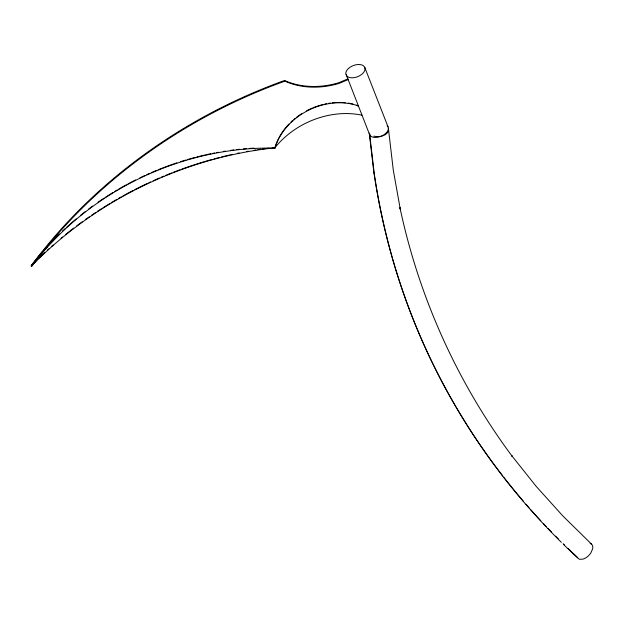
<?xml version="1.0" encoding="UTF-8"?>
<svg xmlns="http://www.w3.org/2000/svg" width="624" height="624" viewBox="0 0 624 624"><rect width="100%" height="100%" fill="white"/><g stroke="black" fill="none" stroke-linecap="round" stroke-linejoin="round"><path stroke-width="0.94" d="M31.52 266.51A455.941 366.974 -25.6 0 1 284.872 81.159A75.13 60.466 -25.6 0 0 339.175 83.374L348.036 79.638L347.716 78.959L338.855 82.703A75.13 60.466 -25.6 0 1 284.552 80.48A455.941 366.974 -25.6 0 0 31.2 265.832L31.52 266.51A250.31 201.474 -25.6 0 1 275.005 148.169A58.664 47.221 -25.6 0 1 355.969 105.136L358.433 106.158L358.106 105.479M373.815 136.149C378.838 137.28 385.343 136.36 388.261 131.648A10.273 5.873 -6.7 0 0 388.284 128.653M356.624 105.136L358.27 105.823M591.505 544.112L562.801 515.892L536.156 486.33L511.493 455.364L512.421 456.596C457.548 382.964 418.993 297.469 399.953 207.652L400.273 209.141L393.276 170.032L388.604 130.127M348.036 79.638L347.701 78.967M369.143 133.123L370.43 135.938A10.078 5.975 -21.4 0 0 381.272 136.235L383.596 135.049A10.078 5.975 -21.4 0 0 387.13 125.666M563.417 544.346A989.547 796.474 -25.6 0 0 577.45 557.731L579.478 559.307L583.175 559.096A9.68 5.515 -45.5 0 0 590.78 553.059L592.644 548.855A10.273 5.85 -45.5 0 0 590.14 543.403M346.047 74.701L347.061 76.292A10.078 5.975 -21.4 0 0 362.786 73.398A10.078 5.975 -21.4 0 0 358.706 64.49A10.078 5.975 -21.4 0 0 345.766 73.484L369.743 135.018M577.457 557.723L577.13 557.053A989.547 796.474 -25.6 0 1 567.957 548.395M284.552 80.48L284.872 81.159M274.677 147.49L275.005 148.169M364.712 67.298L388.089 126.937M369.541 133.318L374.26 173.62A989.547 796.474 -25.6 0 0 561.343 542.311M369.4 134.293L373.924 172.949M39.959 254.701A250.31 201.474 -25.6 0 0 31.2 265.832A330.112 265.699 -25.6 0 1 34.492 262.486M41.184 253.243A250.31 201.474 -25.6 0 1 42.409 251.792M39.187 257.852A330.112 265.699 -25.6 0 1 44.663 252.65M47.447 250.084A330.112 265.699 -25.6 0 1 48.844 248.804M51.675 246.277A330.112 265.699 -25.6 0 1 53.095 245.021M61.058 238.22A330.112 265.699 -25.6 0 1 62.525 237.003M65.481 234.593A330.112 265.699 -25.6 0 1 73.757 228.095M76.814 225.787A330.112 265.699 -25.6 0 1 82.228 221.801M85.348 219.57A330.112 265.699 -25.6 0 1 89.294 216.817M91.673 215.179A330.112 265.699 -25.6 0 1 95.675 212.495M97.282 211.435A330.112 265.699 -25.6 0 1 101.33 208.814M102.96 207.784A330.112 265.699 -25.6 0 1 109.528 203.72M111.181 202.722A330.112 265.699 -25.6 0 1 117.016 199.29M118.693 198.323A330.112 265.699 -25.6 0 1 121.22 196.895M122.905 195.952A330.112 265.699 -25.6 0 1 133.138 190.46M134.862 189.571A330.112 265.699 -25.6 0 1 142.662 185.679M143.536 185.258A330.112 265.699 -25.6 0 1 147.03 183.589M148.785 182.77A330.112 265.699 -25.6 0 1 150.54 181.951M153.184 180.749A330.112 265.699 -25.6 0 1 159.385 178.012M161.164 177.247A330.112 265.699 -25.6 0 1 163.839 176.116M165.625 175.375A330.112 265.699 -25.6 0 1 171.912 172.848M173.714 172.146A330.112 265.699 -25.6 0 1 180.04 169.751M181.857 169.088A330.112 265.699 -25.6 0 1 207.511 160.727M208.439 160.462A330.112 265.699 -25.6 0 1 212.137 159.416M213.985 158.909A330.112 265.699 -25.6 0 1 219.554 157.443M221.419 156.975A330.112 265.699 -25.6 0 1 229.796 154.97M230.724 154.76A330.112 265.699 -25.6 0 1 232.588 154.346M237.253 153.348A330.112 265.699 -25.6 0 1 239.125 152.966M246.605 151.531A330.112 265.699 -25.6 0 1 248.477 151.195M254.085 150.244A330.112 265.699 -25.6 0 1 255.957 149.947M257.829 149.659A330.112 265.699 -25.6 0 1 260.645 149.245M262.517 148.98A330.112 265.699 -25.6 0 1 265.325 148.598M267.197 148.356A330.112 265.699 -25.6 0 1 269.069 148.13M47.611 246.402A250.31 201.474 -25.6 0 0 31.364 266.167A330.112 265.699 -25.6 0 1 274.841 147.826A76.994 61.971 -25.6 0 1 361.982 115.167M50.848 242.876A250.31 201.474 -25.6 0 1 59.6 233.922M62.384 231.239A250.31 201.474 -25.6 0 1 65.208 228.587M66.635 227.269A250.31 201.474 -25.6 0 1 76.167 218.923M80.636 215.249A250.31 201.474 -25.6 0 1 85.059 211.747M88.811 208.884A250.31 201.474 -25.6 0 1 92.609 206.076M98.007 202.246A250.31 201.474 -25.6 0 1 104.294 198.003M105.885 196.966A250.31 201.474 -25.6 0 1 113.123 192.41M114.754 191.428A250.31 201.474 -25.6 0 1 117.203 189.969M118.841 189.01A250.31 201.474 -25.6 0 1 126.313 184.805M127.99 183.901A250.31 201.474 -25.6 0 1 135.611 179.946M139.877 177.848A250.31 201.474 -25.6 0 1 145.057 175.414M146.788 174.619A250.31 201.474 -25.6 0 1 149.401 173.456M151.148 172.684A250.31 201.474 -25.6 0 1 156.421 170.461M158.184 169.736A250.31 201.474 -25.6 0 1 160.828 168.683M161.717 168.332A250.31 201.474 -25.6 0 1 176.92 162.841M180.531 161.671A250.31 201.474 -25.6 0 1 185.96 160.001M187.777 159.463A250.31 201.474 -25.6 0 1 195.07 157.443M196.895 156.967A250.31 201.474 -25.6 0 1 205.14 154.97M206.06 154.76A250.31 201.474 -25.6 0 1 210.842 153.73M212.753 153.34A250.31 201.474 -25.6 0 1 214.672 152.966M216.59 152.599A250.31 201.474 -25.6 0 1 218.509 152.248M223.314 151.429A250.31 201.474 -25.6 0 1 225.233 151.125M230.989 150.29A250.31 201.474 -25.6 0 1 233.867 149.916M236.746 149.565A250.31 201.474 -25.6 0 1 239.624 149.253M243.461 148.879A250.31 201.474 -25.6 0 1 246.332 148.637M249.202 148.418A250.31 201.474 -25.6 0 1 253.976 148.13M272.961 147.787A250.31 201.474 -25.6 0 1 274.841 147.826A58.664 47.221 -25.6 0 1 278.304 138.988M278.749 138.13A58.664 47.221 -25.6 0 1 288.974 124.036M290.995 122.031A58.664 47.221 -25.6 0 1 292.383 120.736M293.818 119.48A58.664 47.221 -25.6 0 1 295.3 118.256M296.821 117.062A58.664 47.221 -25.6 0 1 301.579 113.74M306.618 110.799A58.664 47.221 -25.6 0 1 311.891 108.264M312.788 107.882A58.664 47.221 -25.6 0 1 322.912 104.52M324.776 104.075A58.664 47.221 -25.6 0 1 326.656 103.685M328.552 103.342A58.664 47.221 -25.6 0 1 330.439 103.061M332.327 102.827A58.664 47.221 -25.6 0 1 345.314 102.749M348.247 103.116A58.664 47.221 -25.6 0 1 353.036 104.052M564.478 545.025A989.547 796.474 -25.6 0 1 563.09 543.668M558.277 538.902A989.547 796.474 -25.6 0 1 555.555 536.164M551.491 532.022A989.547 796.474 -25.6 0 1 548.145 528.551M546.14 526.445A989.547 796.474 -25.6 0 1 543.481 523.63M540.836 520.798A989.547 796.474 -25.6 0 1 530.447 509.332M529.168 507.889A989.547 796.474 -25.6 0 1 525.993 504.254M523.474 501.337A989.547 796.474 -25.6 0 1 503.974 477.5M502.796 475.987A989.547 796.474 -25.6 0 1 373.963 172.934"/></g></svg>
